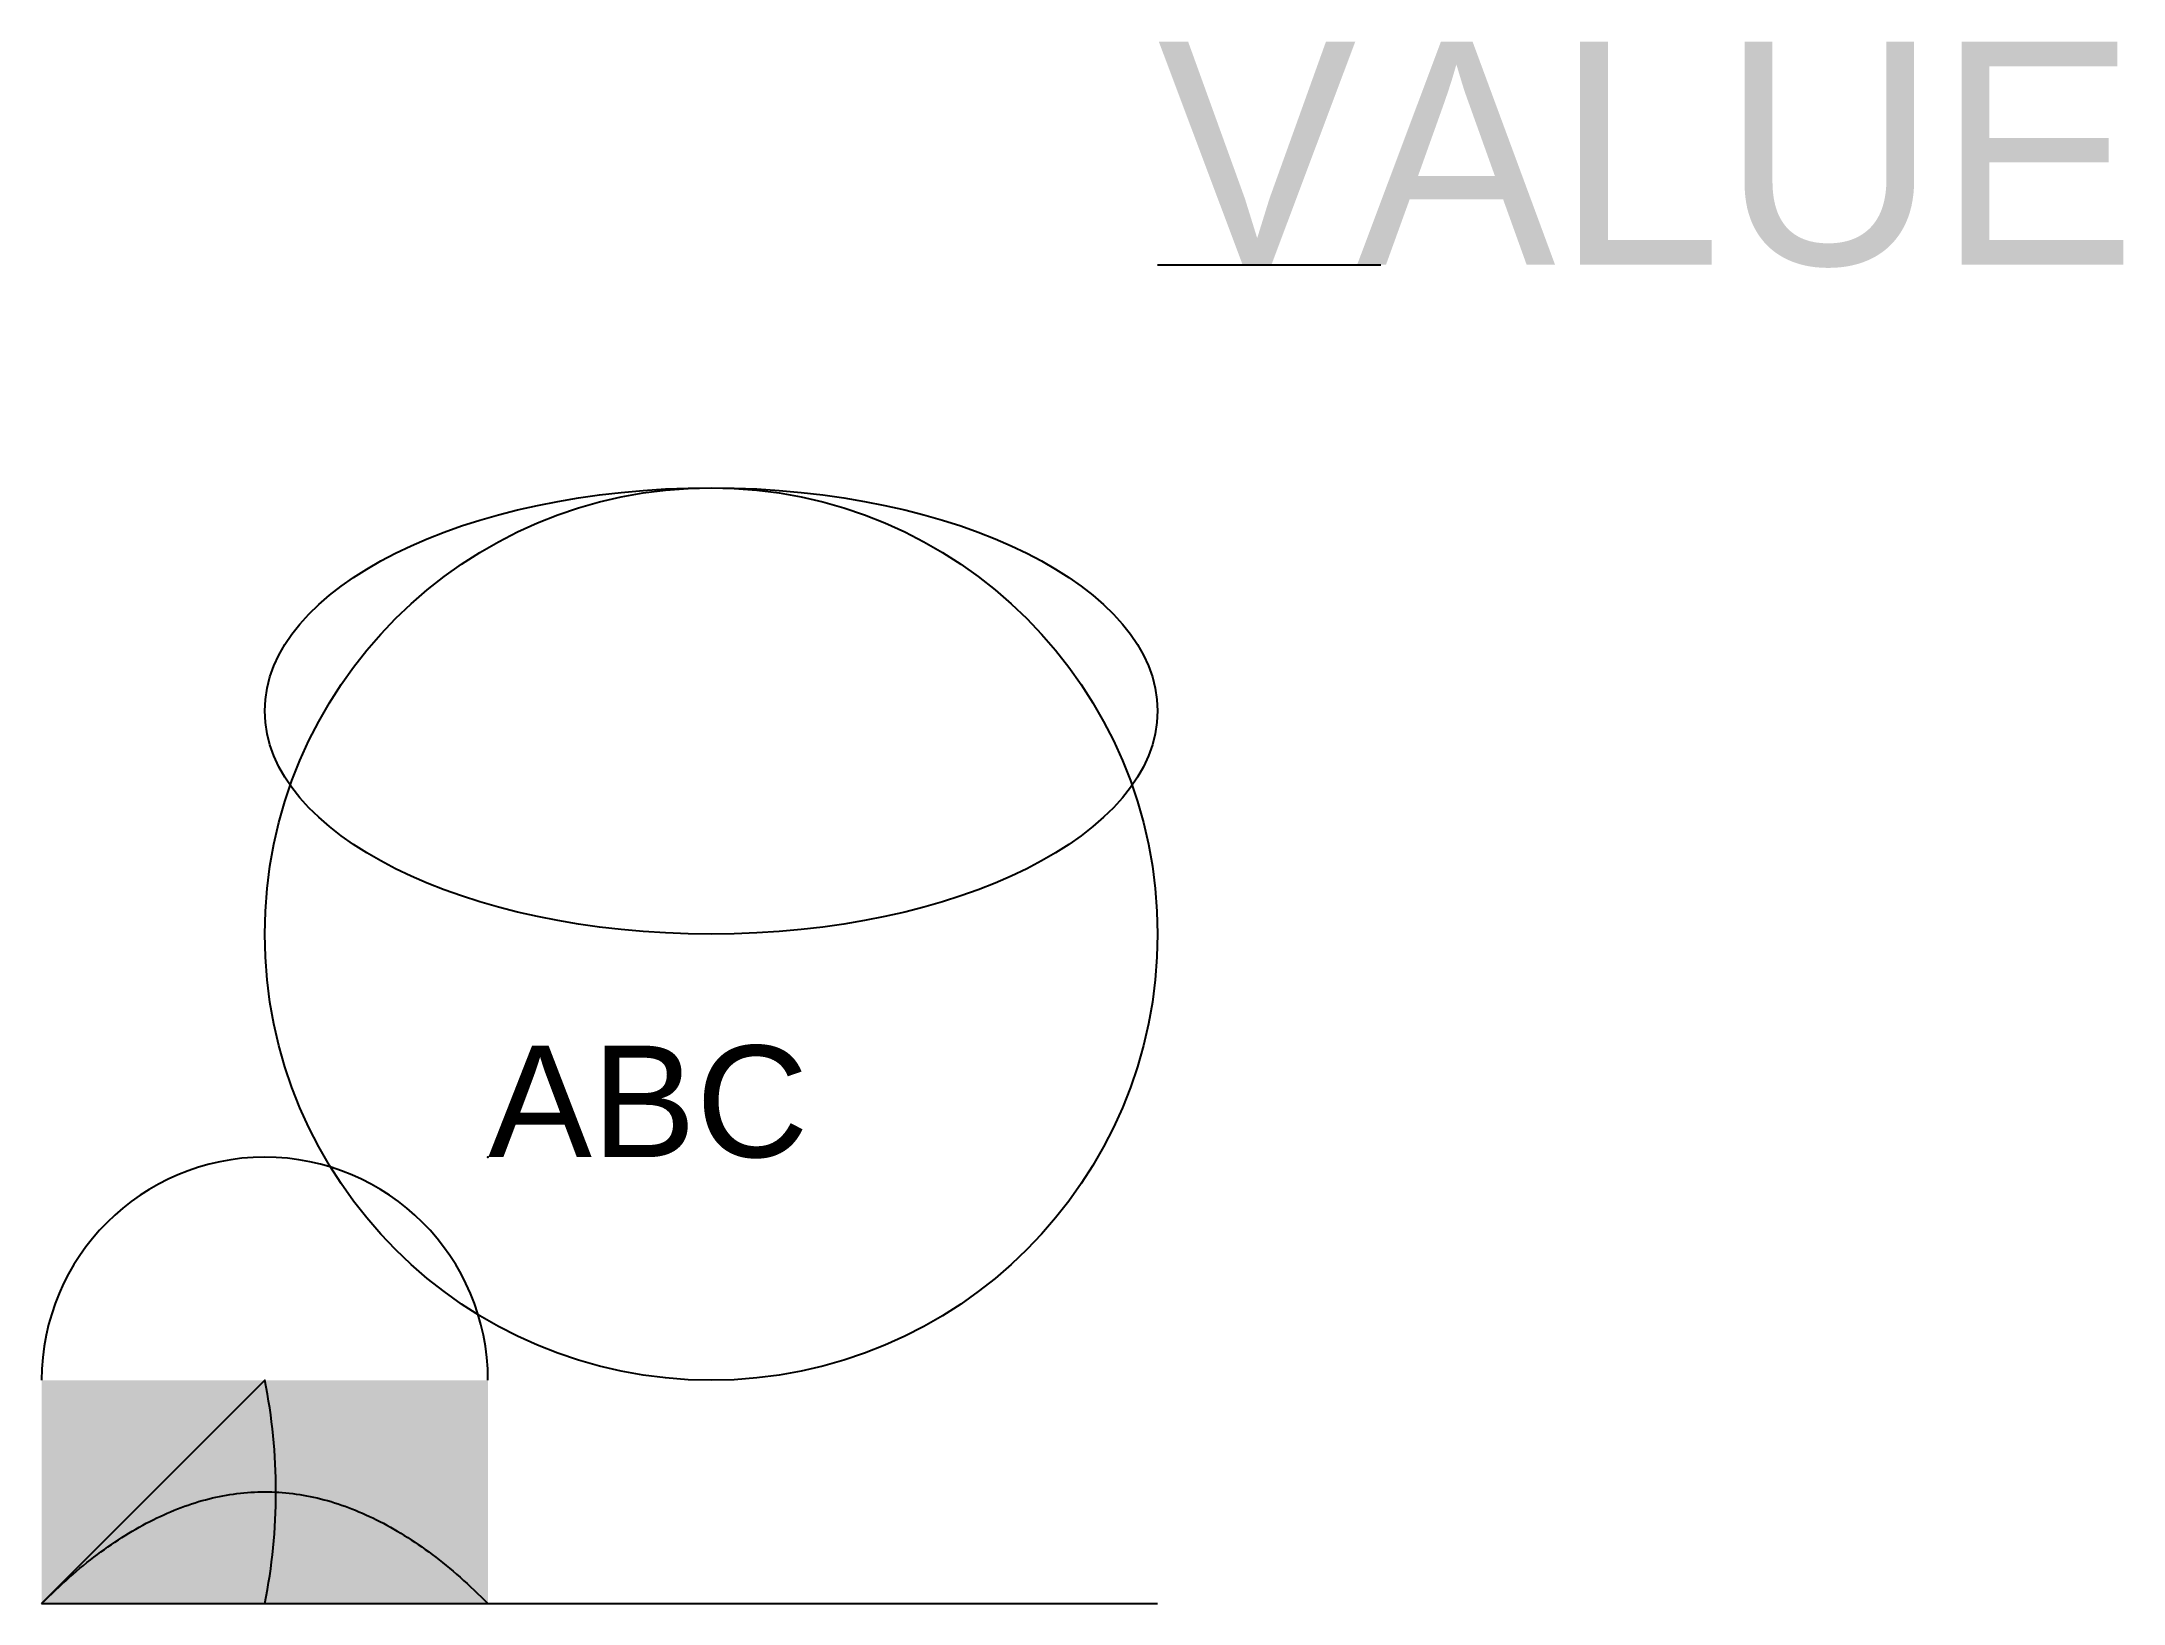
# Model space of a CAD drawing. Header units: millimetres. Extents: x 0 to 9.33, y 0 to 7.
import ezdxf

# ---------------------------------------------------------------- set-up
doc = ezdxf.new("R2010")
doc.units = ezdxf.units.MM
doc.layers.get('0').update_dxf_attribs({"linetype": 'CONTINUOUS'})
doc.styles.add('NOTES', font='arial.ttf', dxfattribs={"width": 0.8, "oblique": 5})

# ---------------------------------------------------------------- blocks, each defined once
blk = doc.blocks.new('SYMBOL')
blk.add_line((0, 0), (1, 0))

msp = doc.modelspace()

# ---------------------------------------------------------------- hatches: boundary and pattern name
msp.add_hatch(color=256).paths.add_polyline_path([(0, 0), (2, 0), (2, 1), (0, 1)], flags=0)

# ---------------------------------------------------------------- linework, layer by layer
msp.add_line((0, 0), (5, 0))
msp.add_lwpolyline([(0, 0), (1, 0, 0.1), (1, 1)], format="xyb", close=True)
msp.add_circle((3, 3), 2)
msp.add_arc((1, 1), 1, 0, 180)
msp.add_ellipse((3, 4), major_axis=(2, 0), ratio=0.5)
msp.add_open_spline([(0, 0), (1, 1), (2, 0)], degree=2)
msp.add_point((2, 2))

# ---------------------------------------------------------------- block references
ref = msp.add_blockref('SYMBOL', (5, 6))
ref.add_attrib('TAG', 'VALUE', (5, 6), dxfattribs={"height": 1})

# ---------------------------------------------------------------- texts
at = {"style": 'NOTES'}
msp.add_text('ABC', height=0.5, dxfattribs=at).set_placement((2, 2))

doc.saveas('drawing.dxf')
